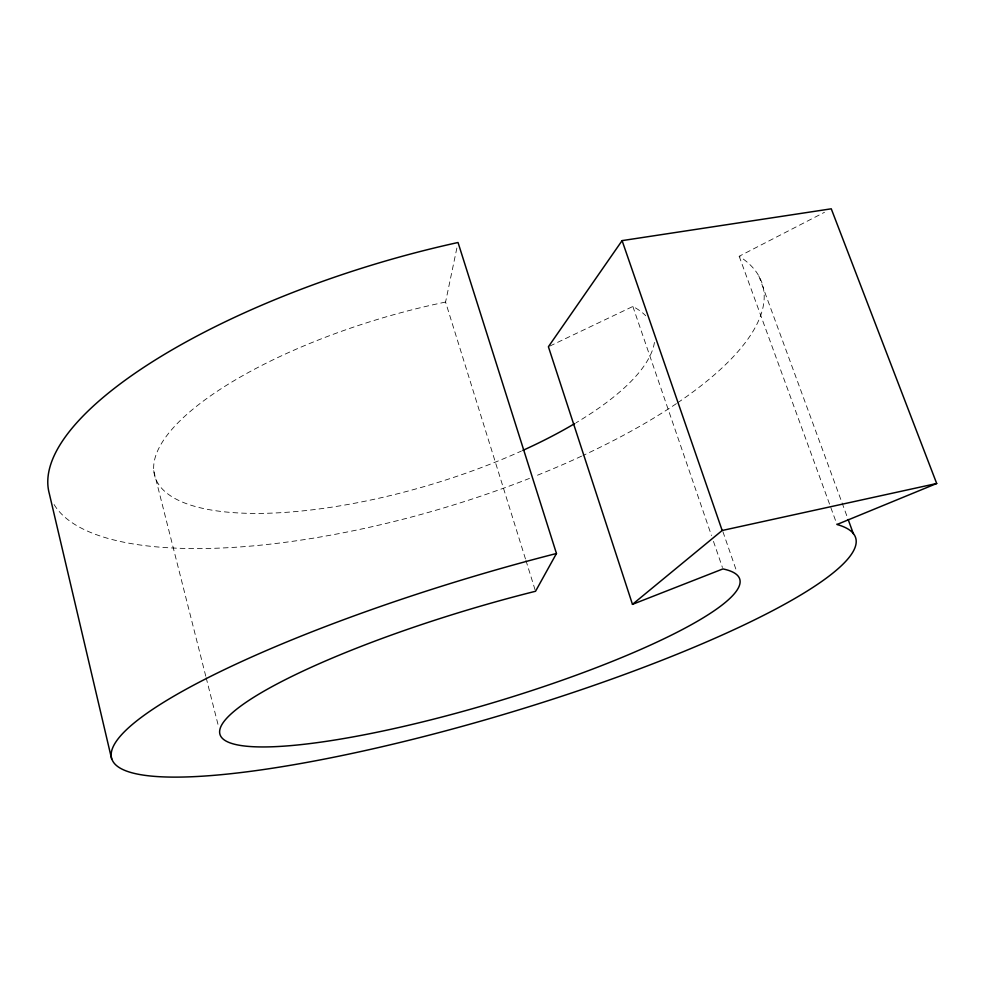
<?xml version="1.0" encoding="UTF-8"?>
<svg xmlns="http://www.w3.org/2000/svg" width="986" height="986" viewBox="0 0 986 986"><rect width="100%" height="100%" fill="white"/><g stroke="black" fill="none" stroke-linecap="round" stroke-linejoin="round"><path stroke-width="0.74" stroke-dasharray="4.93 3.7" d="M525.476 558.976L445.573 302.073L457.405 245.489M677.69 402.744A367.347 122.338 -16.7 0 0 739.18 256.261L824.493 212.298M549.794 346.086L632.864 306.473A258.837 85.585 -16.6 0 1 645.719 315.754M758.863 276.068L847.627 518.044M739.18 256.261L836.991 524.49M722.935 531.725L736.998 572.422M632.864 306.473L711.485 535.571M713.47 541.376L722.43 567.468M525.932 560.442L535.065 589.801M153.73 470.741L205.778 676.211M206.148 677.69L218.226 725.339M445.573 302.073A261.968 86.768 -16.6 0 0 155.541 456.333A261.968 86.768 -16.6 0 0 383.271 497.24A258.837 85.585 -16.6 0 0 521.421 451.033M54.082 504.524A378.106 126.689 -16.8 0 0 369.43 527.288A367.347 122.338 -16.7 0 0 529.47 478.407M676.408 403.619A367.347 122.338 -16.7 0 1 582.972 455.507M581.617 456.136A367.347 122.338 -16.7 0 1 535.151 476.152M654.433 342.413A258.837 85.585 -16.6 0 1 576.107 422.748"/><path stroke-width="1.48" d="M556.461 553.503L535.534 591.267A273.307 48.117 -16.7 0 0 223.514 722.134A273.307 48.117 -16.7 0 0 446.757 715.75A270.016 47.451 -16.7 0 0 722.923 568.922L632.47 604.356L548.401 346.739L622.092 240.621L831.26 208.81L936.7 483.497L836.991 524.49A383.517 67.948 -16.7 0 1 429.046 735.211A394.893 70.413 -16.7 0 1 116.434 741.115A394.893 70.413 -16.7 0 1 556.461 553.503L458.034 242.507A378.106 126.689 -16.8 0 0 49.3 493.567L111.64 758.998M632.47 604.356L722.171 530.493L936.7 483.497M848.145 519.474L853.432 533.882M622.092 240.621L722.171 530.493M574.789 423.536A258.837 85.585 -16.6 0 1 522.814 450.405"/></g></svg>
